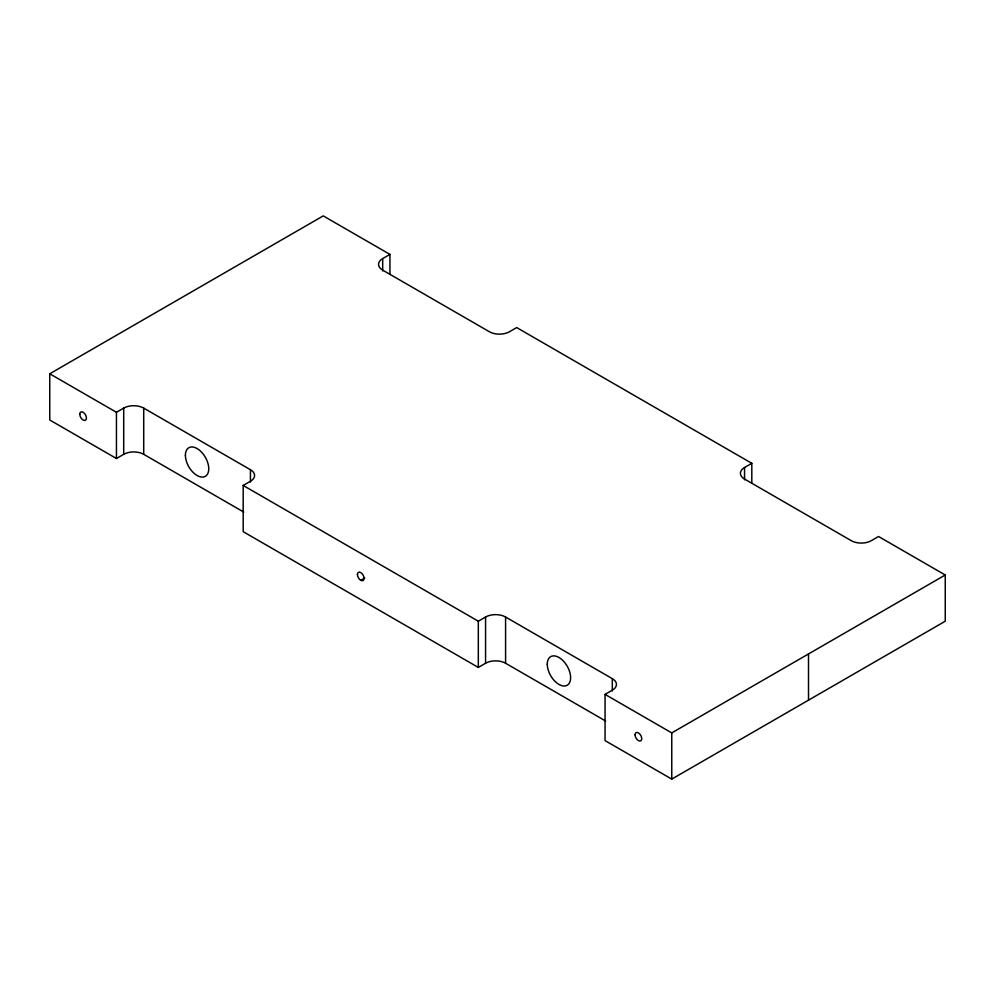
<?xml version="1.0" encoding="UTF-8"?>
<svg xmlns="http://www.w3.org/2000/svg" width="995" height="995" viewBox="0 0 995 995"><rect width="100%" height="100%" fill="white"/><g stroke="black" fill="none" stroke-linecap="round" stroke-linejoin="round"><path stroke-width="1.49" d="M243.775 512.089L143.715 454.317A14.154 8.171 0 0 0 123.703 454.317L116.452 458.508L49.75 420.002L49.75 373.784L323.238 215.89L389.94 254.397L389.94 274.421M49.75 373.784L116.452 412.291L123.703 408.112A14.154 8.171 0 0 1 143.715 408.112L250.441 469.727L250.441 482.053M382.689 270.914L382.689 258.588L389.94 254.397M605.644 721.014L505.584 663.242A14.154 8.171 0 0 0 485.572 663.242L478.321 667.434L243.19 531.678L243.19 485.46L250.441 481.281A14.154 8.171 0 0 0 250.441 469.727M360.762 580.296L364.755 577.983M243.19 485.46L478.321 621.216L485.572 617.024A14.154 8.171 0 0 1 505.584 617.024L612.311 678.652L612.311 690.965M744.558 479.839L744.558 467.513L751.81 463.322L751.81 483.346M744.558 467.513A14.154 8.171 0 0 0 744.558 479.068L851.285 540.683A14.154 8.171 0 0 0 871.297 540.683L878.548 536.492L945.25 574.998L945.25 621.216L671.762 779.11L605.059 740.603L605.059 694.386L612.311 690.194A14.154 8.171 0 0 0 612.311 678.652M605.059 694.386L671.762 732.905L945.25 574.998M751.81 463.322L516.679 327.566L509.428 331.758A14.154 8.171 0 0 1 489.416 331.758L382.689 270.142A14.154 8.171 0 0 1 382.689 258.588M808.512 653.951L808.512 700.169M671.762 732.905L671.762 779.11M505.584 617.024L505.584 663.242M485.572 617.024L485.572 663.242M478.321 621.216L478.321 667.434M143.715 408.112L143.715 454.317M123.703 408.112L123.703 454.317M116.452 412.291L116.452 458.508M185.406 455.287A16.505 9.527 60 0 0 202.918 477.065A16.505 9.527 60 0 0 202.918 453.72A16.505 9.527 60 0 0 185.406 455.287M79.762 414.219A4.714 2.724 60 0 0 84.774 420.437A4.714 2.724 60 0 0 84.774 413.771A4.714 2.724 60 0 0 79.762 414.219M357.416 574.525A4.714 2.724 60 0 0 362.429 580.744A4.714 2.724 60 0 0 362.429 574.078A4.714 2.724 60 0 0 357.416 574.525M635.071 734.82A4.714 2.724 60 0 0 640.083 741.051A4.714 2.724 60 0 0 640.083 734.372A4.714 2.724 60 0 0 635.071 734.82M547.275 664.2A16.505 9.527 60 0 0 564.787 685.99A16.505 9.527 60 0 0 564.787 662.645A16.505 9.527 60 0 0 547.275 664.2"/></g></svg>
